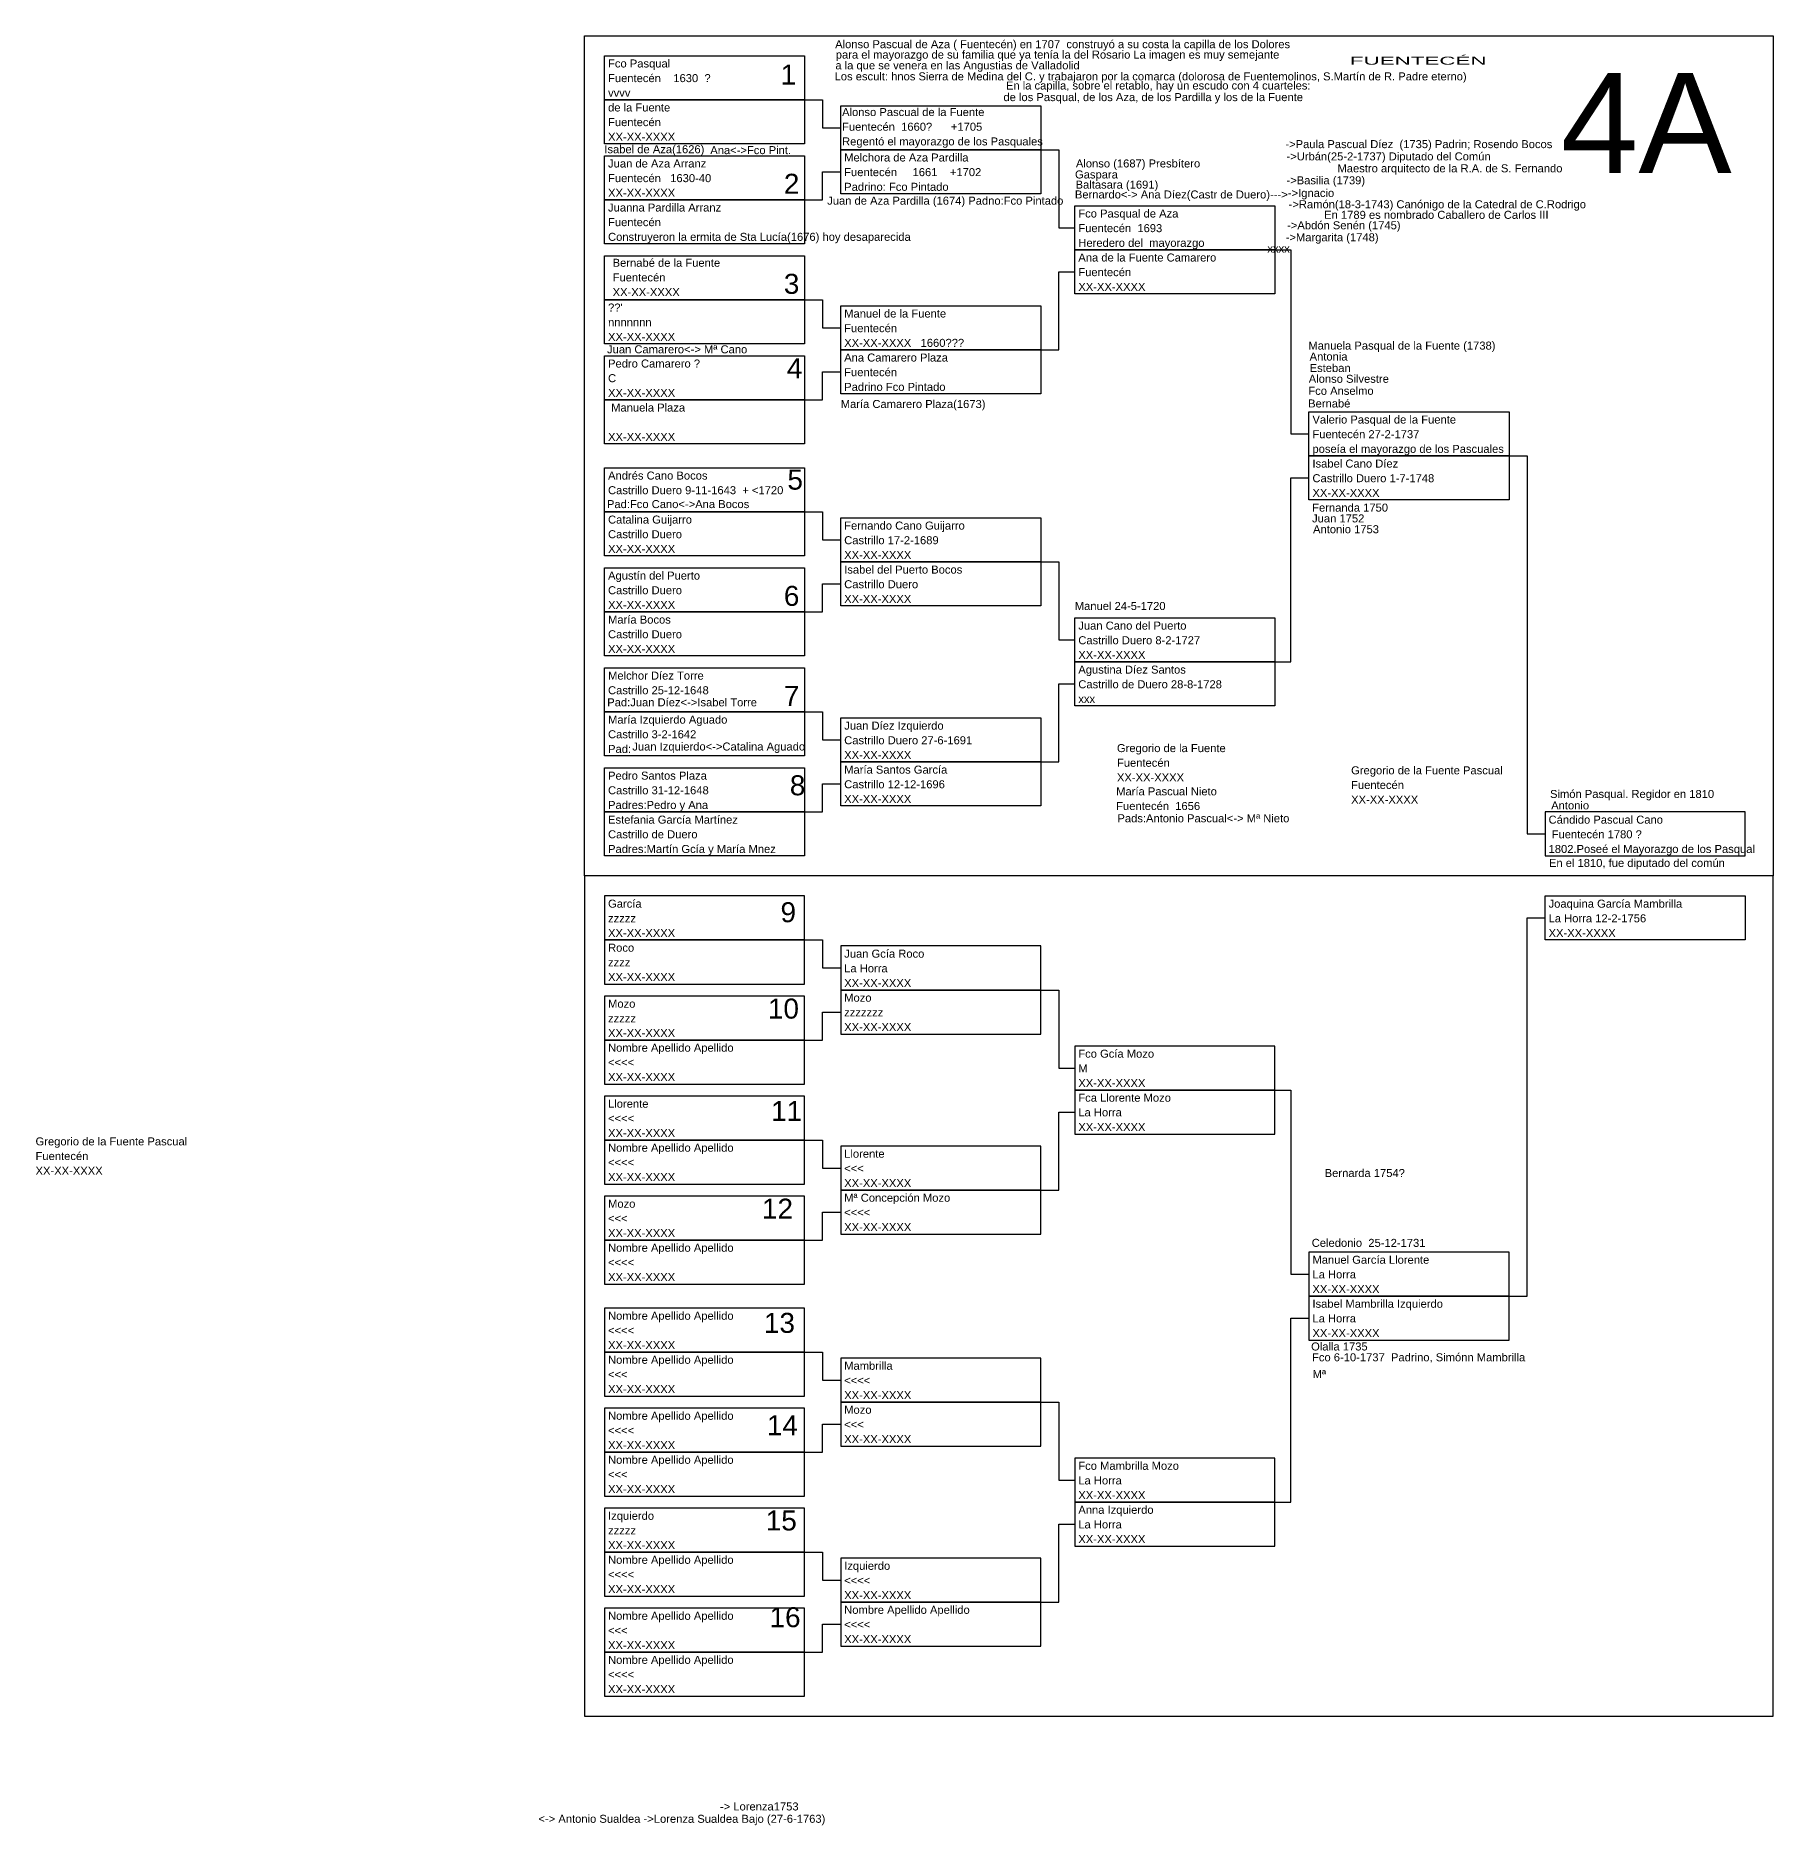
# Model space of a CAD drawing. Header units: millimetres. Extents: x -16844 to 23151, y -8543 to 4892.
# Drawn here: x -1452.5 to -1018.4, y -27.3 to 420 of the extents above; entities that cross this region are included whole.
import ezdxf
from ezdxf.enums import TextEntityAlignment as Align

# ---------------------------------------------------------------- set-up
doc = ezdxf.new("R2010")
doc.units = ezdxf.units.MM
doc.layers.add('González', color=160, linetype='Continuous')
doc.styles.add('Arial', font='arial.ttf', dxfattribs={"height": 0.01})

# ---------------------------------------------------------------- blocks, each defined once
blk = doc.blocks.new('Hoja superior')
for points in [[(0, 210), (297, 210), (297, 0), (0, 0)], [(5, 205), (55, 205), (55, 194), (5, 194)], [(5, 194), (55, 194), (55, 183), (5, 183)], [(64, 192.5), (114, 192.5), (114, 181.5), (64, 181.5)], [(5, 180), (55, 180), (55, 169), (5, 169)], [(64, 181.5), (114, 181.5), (114, 170.5), (64, 170.5)], [(5, 169), (55, 169), (55, 158), (5, 158)], [(122.5, 167.5), (172.5, 167.5), (172.5, 156.5), (122.5, 156.5)], [(5, 155), (55, 155), (55, 144), (5, 144)], [(122.5, 156.5), (172.5, 156.5), (172.5, 145.5), (122.5, 145.5)], [(5, 144), (55, 144), (55, 133), (5, 133)], [(64, 142.5), (114, 142.5), (114, 131.5), (64, 131.5)], [(5, 130), (55, 130), (55, 119), (5, 119)], [(64, 131.5), (114, 131.5), (114, 120.5), (64, 120.5)], [(5, 119), (55, 119), (55, 108), (5, 108)], [(181, 116), (231, 116), (231, 105), (181, 105)], [(181, 105), (231, 105), (231, 94), (181, 94)], [(5, 102), (55, 102), (55, 91), (5, 91)], [(5, 91), (55, 91), (55, 80), (5, 80)], [(64, 89.5), (114, 89.5), (114, 78.5), (64, 78.5)], [(5, 77), (55, 77), (55, 66), (5, 66)], [(64, 78.5), (114, 78.5), (114, 67.5), (64, 67.5)], [(5, 66), (55, 66), (55, 55), (5, 55)], [(122.5, 64.5), (172.5, 64.5), (172.5, 53.5), (122.5, 53.5)], [(5, 52), (55, 52), (55, 41), (5, 41)], [(122.5, 53.5), (172.5, 53.5), (172.5, 42.5), (122.5, 42.5)], [(5, 41), (55, 41), (55, 30), (5, 30)], [(64, 39.5), (114, 39.5), (114, 28.5), (64, 28.5)], [(5, 27), (55, 27), (55, 16), (5, 16)], [(64, 28.5), (114, 28.5), (114, 17.5), (64, 17.5)], [(5, 16), (55, 16), (55, 5), (5, 5)], [(240, 5), (290, 5), (290, 16), (240, 16)]]:
    blk.add_lwpolyline(points, close=True)
for points in [[(55, 194), (59.5, 194), (59.5, 187), (64, 187)], [(114, 181.5), (118.5, 181.5), (118.5, 162), (122.5, 162)], [(55, 169), (59.5, 169), (59.5, 176), (64, 176)], [(172.5, 156.5), (176.5, 156.5), (176.5, 110.5), (181, 110.5)], [(114, 131.5), (118.5, 131.5), (118.5, 151), (122.5, 151)], [(55, 144), (59.5, 144), (59.5, 137), (64, 137)], [(55, 119), (59.5, 119), (59.5, 126), (64, 126)], [(231, 105), (235.5, 105), (235.5, 10.5), (240, 10.5)], [(172.5, 53.5), (176.5, 53.5), (176.5, 99.5), (181, 99.5)], [(55, 91), (59.5, 91), (59.5, 84), (64, 84)], [(114, 78.5), (118.5, 78.5), (118.5, 59), (122.5, 59)], [(55, 66), (59.5, 66), (59.5, 73), (64, 73)], [(114, 28.5), (118.5, 28.5), (118.5, 48), (122.5, 48)], [(55, 41), (59.5, 41), (59.5, 34), (64, 34)], [(55, 16), (59.5, 16), (59.5, 23), (64, 23)]]:
    blk.add_lwpolyline(points)
blk = doc.blocks.new('Hoja inferior')
for points in [[(0, -210), (297, -210), (297, 0), (0, 0)], [(5, -16), (55, -16), (55, -5), (5, -5)], [(240, -5), (290, -5), (290, -16), (240, -16)], [(5, -27), (55, -27), (55, -16), (5, -16)], [(64, -28.5), (114, -28.5), (114, -17.5), (64, -17.5)], [(5, -41), (55, -41), (55, -30), (5, -30)], [(64, -39.5), (114, -39.5), (114, -28.5), (64, -28.5)], [(5, -52), (55, -52), (55, -41), (5, -41)], [(122.5, -53.5), (172.5, -53.5), (172.5, -42.5), (122.5, -42.5)], [(122.5, -64.5), (172.5, -64.5), (172.5, -53.5), (122.5, -53.5)], [(5, -66), (55, -66), (55, -55), (5, -55)], [(5, -77), (55, -77), (55, -66), (5, -66)], [(64, -78.5), (114, -78.5), (114, -67.5), (64, -67.5)], [(5, -91), (55, -91), (55, -80), (5, -80)], [(64, -89.5), (114, -89.5), (114, -78.5), (64, -78.5)], [(5, -102), (55, -102), (55, -91), (5, -91)], [(181, -105), (231, -105), (231, -94), (181, -94)], [(181, -116), (231, -116), (231, -105), (181, -105)], [(5, -119), (55, -119), (55, -108), (5, -108)], [(5, -130), (55, -130), (55, -119), (5, -119)], [(64, -131.5), (114, -131.5), (114, -120.5), (64, -120.5)], [(5, -144), (55, -144), (55, -133), (5, -133)], [(64, -142.5), (114, -142.5), (114, -131.5), (64, -131.5)], [(5, -155), (55, -155), (55, -144), (5, -144)], [(122.5, -156.5), (172.5, -156.5), (172.5, -145.5), (122.5, -145.5)], [(122.5, -167.5), (172.5, -167.5), (172.5, -156.5), (122.5, -156.5)], [(5, -169), (55, -169), (55, -158), (5, -158)], [(5, -180), (55, -180), (55, -169), (5, -169)], [(64, -181.5), (114, -181.5), (114, -170.5), (64, -170.5)], [(5, -194), (55, -194), (55, -183), (5, -183)], [(64, -192.5), (114, -192.5), (114, -181.5), (64, -181.5)], [(5, -205), (55, -205), (55, -194), (5, -194)]]:
    blk.add_lwpolyline(points, close=True)
for points in [[(231, -105), (235.5, -105), (235.5, -10.5), (240, -10.5)], [(55, -16), (59.5, -16), (59.5, -23), (64, -23)], [(114, -28.5), (118.5, -28.5), (118.5, -48), (122.5, -48)], [(55, -41), (59.5, -41), (59.5, -34), (64, -34)], [(172.5, -53.5), (176.5, -53.5), (176.5, -99.5), (181, -99.5)], [(114, -78.5), (118.5, -78.5), (118.5, -59), (122.5, -59)], [(55, -66), (59.5, -66), (59.5, -73), (64, -73)], [(55, -91), (59.5, -91), (59.5, -84), (64, -84)], [(172.5, -156.5), (176.5, -156.5), (176.5, -110.5), (181, -110.5)], [(55, -119), (59.5, -119), (59.5, -126), (64, -126)], [(114, -131.5), (118.5, -131.5), (118.5, -151), (122.5, -151)], [(55, -144), (59.5, -144), (59.5, -137), (64, -137)], [(114, -181.5), (118.5, -181.5), (118.5, -162), (122.5, -162)], [(55, -169), (59.5, -169), (59.5, -176), (64, -176)], [(55, -194), (59.5, -194), (59.5, -187), (64, -187)]]:
    blk.add_lwpolyline(points)
blk = doc.blocks.new('Casilla')
at = {"style": 'Arial'}
for tag, p in [('NOMBRE', (0.88, 8.08)), ('LUGAR_NACIMIENTO', (0.88, 4.42)), ('FECHA', (0.88, 0.75))]:
    blk.add_attdef(tag, p, '', height=2, dxfattribs=at)
blk = doc.blocks.new('Hermanos')
at = {"style": 'Arial'}
blk.add_attdef('NOMBRE', (0, 0), '', height=2, dxfattribs=at)

msp = doc.modelspace()

# ---------------------------------------------------------------- block references
for name, p, values in [('Hermanos', (-1252.81, 416.9), {'NOMBRE': 'Alonso Pascual de Aza ( Fuentecén) en 1707  construyó a su costa la capilla de los Dolores'}), ('Hermanos', (-1252.65, 414.3), {'NOMBRE': 'para el mayorazgo de su familia que ya tenía la del Rosario'}), ('Hermanos', (-1178.31, 414.3), {'NOMBRE': 'La imagen es muy semejante '}), ('Hermanos', (-1252.76, 411.61), {'NOMBRE': 'a la que se venera en las Angustias de Valladolid'}), ('Hermanos', (-1252.95, 408.86), {'NOMBRE': 'Los escult: hnos Sierra de Medina del C. y trabajaron por la comarca (dolorosa de Fuentemolinos, S.Martín de R. Padre eterno)'}), ('Hermanos', (-1210.13, 406.57), {'NOMBRE': 'En la capilla, sobre el retablo, hay un escudo con 4 cuarteles: '}), ('Hermanos', (-1211.54, 403.67), {'NOMBRE': ' de los Pasqual, de los Aza, de los Pardilla y los de la Fuente'}), ('Hermanos', (-1140.31, 391.92), {'NOMBRE': '->Paula Pascual Díez  (1735) Padrin; Rosendo Bocos'}), ('Hermanos', (-1313.59, 390.64), {'NOMBRE': '    Isabel de Aza(1626)'}), ('Casilla', (-1310.43, 379), {'NOMBRE': 'Juan de Aza Arranz', 'LUGAR_NACIMIENTO': 'Fuentecén   1630-40', 'FECHA': 'XX-XX-XXXX'}), ('Hermanos', (-1287.89, 390.42), {'NOMBRE': '     Ana<->Fco Pint. '}), ('Casilla', (-1251.43, 380.5), {'NOMBRE': 'Melchora de Aza Pardilla', 'LUGAR_NACIMIENTO': 'Fuentecén     1661    +1702', 'FECHA': 'Padrino: Fco Pintado'}), ('Hermanos', (-1192.66, 387.09), {'NOMBRE': 'Alonso (1687) Presbítero'}), ('Hermanos', (-1140.04, 388.86), {'NOMBRE': '->Urbán(25-2-1737) Diputado del Común '}), ('Hermanos', (-1192.88, 384.34), {'NOMBRE': 'Gaspara '}), ('Hermanos', (-1140.04, 382.88), {'NOMBRE': '->Basilia (1739)'}), ('Hermanos', (-1143.6, 385.88), {'NOMBRE': '                     Maestro arquitecto de la R.A. de S. Fernando'}), ('Hermanos', (-1192.91, 379.34), {'NOMBRE': 'Bernardo<-> Ana Díez(Castr de Duero)--->'}), ('Hermanos', (-1192.73, 381.8), {'NOMBRE': 'Baltasara (1691)'}), ('Hermanos', (-1139.69, 379.71), {'NOMBRE': '->Ignacio'}), ('Casilla', (-1310.43, 368), {'NOMBRE': 'Juanna Pardilla Arranz', 'LUGAR_NACIMIENTO': 'Fuentecén', 'FECHA': 'Construyeron la ermita de Sta Lucía(1676) hoy desaparecida'}), ('Hermanos', (-1254.8, 377.79), {'NOMBRE': 'Juan de Aza Pardilla (1674) Padno:Fco Pintado'}), ('Hermanos', (-1139.51, 376.89), {'NOMBRE': '->Ramón(18-3-1743) Canónigo de la Catedral de C.Rodrigo'}), ('Hermanos', (-1139.16, 374.25), {'NOMBRE': '           En 1789 es nombrado Caballero de Carlos III'}), ('Hermanos', (-1139.88, 371.64), {'NOMBRE': '->Abdón Senén (1745)'}), ('Hermanos', (-1144.81, 365.82), {'NOMBRE': 'xxxx'}), ('Hermanos', (-1140.24, 368.64), {'NOMBRE': '->Margarita (1748)'}), ('Casilla', (-1192.93, 355.5), {'NOMBRE': 'Ana de la Fuente Camarero', 'LUGAR_NACIMIENTO': 'Fuentecén', 'FECHA': 'XX-XX-XXXX'}), ('Casilla', (-1310.43, 343), {'NOMBRE': "??'", 'LUGAR_NACIMIENTO': 'nnnnnnn', 'FECHA': 'XX-XX-XXXX'}), ('Casilla', (-1251.43, 341.5), {'NOMBRE': 'Manuel de la Fuente', 'LUGAR_NACIMIENTO': 'Fuentecén', 'FECHA': 'XX-XX-XXXX   1660???'}), ('Casilla', (-1251.43, 330.5), {'NOMBRE': 'Ana Camarero Plaza', 'LUGAR_NACIMIENTO': 'Fuentecén', 'FECHA': 'Padrino Fco Pintado'}), ('Hermanos', (-1134.57, 341.57), {'NOMBRE': 'Manuela Pasqual de la Fuente (1738)'}), ('Hermanos', (-1134.26, 338.83), {'NOMBRE': 'Antonia'}), ('Casilla', (-1310.43, 329), {'NOMBRE': 'Pedro Camarero ?', 'LUGAR_NACIMIENTO': 'C', 'FECHA': 'XX-XX-XXXX'}), ('Hermanos', (-1134.26, 335.97), {'NOMBRE': 'Esteban'}), ('Hermanos', (-1134.48, 333.27), {'NOMBRE': 'Alonso Silvestre'}), ('Hermanos', (-1134.57, 330.26), {'NOMBRE': 'Fco Anselmo'}), ('Hermanos', (-1251.42, 326.97), {'NOMBRE': 'María Camarero Plaza(1673)'}), ('Hermanos', (-1134.63, 327.1), {'NOMBRE': 'Bernabé'}), ('Casilla', (-1134.43, 304), {'NOMBRE': 'Isabel Cano Díez', 'LUGAR_NACIMIENTO': 'Castrillo Duero 1-7-1748', 'FECHA': 'XX-XX-XXXX'}), ('Hermanos', (-1309.83, 301.95), {'NOMBRE': 'Pad:Fco Cano<->Ana Bocos'}), ('Casilla', (-1310.43, 290), {'NOMBRE': 'Catalina Guijarro', 'LUGAR_NACIMIENTO': 'Castrillo Duero', 'FECHA': 'XX-XX-XXXX'}), ('Hermanos', (-1133.64, 298.37), {'NOMBRE': 'Juan 1752'}), ('Hermanos', (-1133.62, 301.07), {'NOMBRE': 'Fernanda 1750'}), ('Casilla', (-1251.43, 288.5), {'NOMBRE': 'Fernando Cano Guijarro', 'LUGAR_NACIMIENTO': 'Castrillo 17-2-1689', 'FECHA': 'XX-XX-XXXX'}), ('Hermanos', (-1133.4, 295.67), {'NOMBRE': 'Antonio 1753'}), ('Casilla', (-1251.43, 277.5), {'NOMBRE': 'Isabel del Puerto Bocos', 'LUGAR_NACIMIENTO': 'Castrillo Duero', 'FECHA': 'XX-XX-XXXX'}), ('Casilla', (-1310.43, 276), {'NOMBRE': 'Agustín del Puerto', 'LUGAR_NACIMIENTO': 'Castrillo Duero', 'FECHA': 'XX-XX-XXXX'}), ('Hermanos', (-1192.93, 276.48), {'NOMBRE': 'Manuel 24-5-1720'}), ('Casilla', (-1310.43, 265), {'NOMBRE': 'María Bocos', 'LUGAR_NACIMIENTO': 'Castrillo Duero', 'FECHA': 'XX-XX-XXXX'}), ('Casilla', (-1192.93, 263.5), {'NOMBRE': 'Juan Cano del Puerto', 'LUGAR_NACIMIENTO': 'Castrillo Duero 8-2-1727', 'FECHA': 'XX-XX-XXXX'}), ('Casilla', (-1192.93, 252.5), {'NOMBRE': 'Agustina Díez Santos', 'LUGAR_NACIMIENTO': 'Castrillo de Duero 28-8-1728', 'FECHA': 'xxx'}), ('Hermanos', (-1309.76, 252.41), {'NOMBRE': 'Pad:Juan Díez<->Isabel Torre'}), ('Casilla', (-1310.43, 240), {'NOMBRE': 'María Izquierdo Aguado', 'LUGAR_NACIMIENTO': 'Castrillo 3-2-1642', 'FECHA': 'Pad:'}), ('Casilla', (-1251.43, 238.5), {'NOMBRE': 'Juan Díez Izquierdo', 'LUGAR_NACIMIENTO': 'Castrillo Duero 27-6-1691', 'FECHA': 'XX-XX-XXXX'}), ('Hermanos', (-1303.49, 241.36), {'NOMBRE': 'Juan Izquierdo<->Catalina Aguado'}), ('Casilla', (-1183.28, 232.88), {'NOMBRE': 'Gregorio de la Fuente', 'LUGAR_NACIMIENTO': 'Fuentecén', 'FECHA': 'XX-XX-XXXX'}), ('Casilla', (-1251.43, 227.5), {'NOMBRE': 'María Santos García', 'LUGAR_NACIMIENTO': 'Castrillo 12-12-1696', 'FECHA': 'XX-XX-XXXX'}), ('Casilla', (-1124.77, 227.33), {'NOMBRE': 'Gregorio de la Fuente Pascual', 'LUGAR_NACIMIENTO': 'Fuentecén', 'FECHA': 'XX-XX-XXXX'}), ('Casilla', (-1310.43, 226), {'NOMBRE': 'Pedro Santos Plaza', 'LUGAR_NACIMIENTO': 'Castrillo 31-12-1648', 'FECHA': 'Padres:Pedro y Ana'}), ('Hermanos', (-1073.9, 226.64), {'NOMBRE': 'Antonio'}), ('Casilla', (-1310.43, 215), {'NOMBRE': 'Estefania García Martínez', 'LUGAR_NACIMIENTO': 'Castrillo de Duero', 'FECHA': 'Padres:Martín Gcía y María Mnez'}), ('Hermanos', (-1182.28, 223.42), {'NOMBRE': 'Pads:Antonio Pascual<-> Mª Nieto'}), ('Hermanos', (-1074.46, 212.26), {'NOMBRE': 'En el 1810, fue diputado del común'}), ('Casilla', (-1310.43, 194), {'NOMBRE': 'García', 'LUGAR_NACIMIENTO': 'zzzzz', 'FECHA': 'XX-XX-XXXX'}), ('Casilla', (-1075.43, 194), {'NOMBRE': 'Joaquina García Mambrilla', 'LUGAR_NACIMIENTO': 'La Horra 12-2-1756', 'FECHA': 'XX-XX-XXXX'}), ('Casilla', (-1310.43, 183), {'NOMBRE': 'Roco', 'LUGAR_NACIMIENTO': 'zzzz', 'FECHA': 'XX-XX-XXXX'}), ('Casilla', (-1251.43, 181.5), {'NOMBRE': 'Juan Gcía Roco', 'LUGAR_NACIMIENTO': 'La Horra', 'FECHA': 'XX-XX-XXXX'}), ('Casilla', (-1310.43, 169), {'NOMBRE': 'Mozo', 'LUGAR_NACIMIENTO': 'zzzzz', 'FECHA': 'XX-XX-XXXX'}), ('Casilla', (-1251.43, 170.5), {'NOMBRE': 'Mozo', 'LUGAR_NACIMIENTO': 'zzzzzzz', 'FECHA': 'XX-XX-XXXX'}), ('Casilla', (-1310.43, 158), {'NOMBRE': 'Nombre Apellido Apellido', 'LUGAR_NACIMIENTO': '<<<<', 'FECHA': 'XX-XX-XXXX'}), ('Casilla', (-1192.93, 156.5), {'NOMBRE': 'Fco Gcía Mozo', 'LUGAR_NACIMIENTO': 'M', 'FECHA': 'XX-XX-XXXX'}), ('Casilla', (-1310.43, 144), {'NOMBRE': 'Llorente', 'LUGAR_NACIMIENTO': '<<<<', 'FECHA': 'XX-XX-XXXX'}), ('Casilla', (-1192.93, 145.5), {'NOMBRE': 'Fca Llorente Mozo', 'LUGAR_NACIMIENTO': 'La Horra', 'FECHA': 'XX-XX-XXXX'}), ('Casilla', (-1453.48, 134.58), {'NOMBRE': 'Gregorio de la Fuente Pascual', 'LUGAR_NACIMIENTO': 'Fuentecén', 'FECHA': 'XX-XX-XXXX'}), ('Casilla', (-1310.43, 133), {'NOMBRE': 'Nombre Apellido Apellido', 'LUGAR_NACIMIENTO': '<<<<', 'FECHA': 'XX-XX-XXXX'}), ('Casilla', (-1251.43, 131.5), {'NOMBRE': 'Llorente', 'LUGAR_NACIMIENTO': '<<<', 'FECHA': 'XX-XX-XXXX'}), ('Hermanos', (-1130.49, 134.76), {'NOMBRE': 'Bernarda 1754?'}), ('Casilla', (-1251.43, 120.5), {'NOMBRE': 'Mª Concepción Mozo', 'LUGAR_NACIMIENTO': '<<<<', 'FECHA': 'XX-XX-XXXX'}), ('Casilla', (-1310.43, 119), {'NOMBRE': 'Mozo', 'LUGAR_NACIMIENTO': '<<<', 'FECHA': 'XX-XX-XXXX'}), ('Casilla', (-1310.43, 108), {'NOMBRE': 'Nombre Apellido Apellido', 'LUGAR_NACIMIENTO': '<<<<', 'FECHA': 'XX-XX-XXXX'}), ('Hermanos', (-1133.73, 117.3), {'NOMBRE': 'Celedonio  25-12-1731'}), ('Casilla', (-1134.43, 105), {'NOMBRE': 'Manuel García Llorente', 'LUGAR_NACIMIENTO': 'La Horra', 'FECHA': 'XX-XX-XXXX'}), ('Casilla', (-1134.43, 94), {'NOMBRE': 'Isabel Mambrilla Izquierdo', 'LUGAR_NACIMIENTO': 'La Horra', 'FECHA': 'XX-XX-XXXX'}), ('Casilla', (-1310.43, 91), {'NOMBRE': 'Nombre Apellido Apellido', 'LUGAR_NACIMIENTO': '<<<<', 'FECHA': 'XX-XX-XXXX'}), ('Casilla', (-1310.43, 80), {'NOMBRE': 'Nombre Apellido Apellido', 'LUGAR_NACIMIENTO': '<<<', 'FECHA': 'XX-XX-XXXX'}), ('Hermanos', (-1133.89, 91.4), {'NOMBRE': 'Olalla 1735'}), ('Hermanos', (-1133.65, 88.7), {'NOMBRE': 'Fco 6-10-1737  Padrino, Simónn Mambrilla'}), ('Casilla', (-1251.43, 78.5), {'NOMBRE': 'Mambrilla', 'LUGAR_NACIMIENTO': '<<<<', 'FECHA': 'XX-XX-XXXX'}), ('Hermanos', (-1133.5, 84.51), {'NOMBRE': 'Mª'}), ('Casilla', (-1310.43, 66), {'NOMBRE': 'Nombre Apellido Apellido', 'LUGAR_NACIMIENTO': '<<<<', 'FECHA': 'XX-XX-XXXX'}), ('Casilla', (-1251.43, 67.5), {'NOMBRE': 'Mozo', 'LUGAR_NACIMIENTO': '<<<', 'FECHA': 'XX-XX-XXXX'}), ('Casilla', (-1310.43, 55), {'NOMBRE': 'Nombre Apellido Apellido', 'LUGAR_NACIMIENTO': '<<<', 'FECHA': 'XX-XX-XXXX'}), ('Casilla', (-1192.93, 53.5), {'NOMBRE': 'Fco Mambrilla Mozo', 'LUGAR_NACIMIENTO': 'La Horra', 'FECHA': 'XX-XX-XXXX'}), ('Casilla', (-1310.43, 41), {'NOMBRE': 'Izquierdo', 'LUGAR_NACIMIENTO': 'zzzzz', 'FECHA': 'XX-XX-XXXX'}), ('Casilla', (-1192.93, 42.5), {'NOMBRE': 'Anna Izquierdo', 'LUGAR_NACIMIENTO': 'La Horra', 'FECHA': 'XX-XX-XXXX'}), ('Casilla', (-1310.43, 30), {'NOMBRE': 'Nombre Apellido Apellido', 'LUGAR_NACIMIENTO': '<<<<', 'FECHA': 'XX-XX-XXXX'}), ('Casilla', (-1251.43, 28.5), {'NOMBRE': 'Izquierdo', 'LUGAR_NACIMIENTO': '<<<<', 'FECHA': 'XX-XX-XXXX'}), ('Casilla', (-1251.43, 17.5), {'NOMBRE': 'Nombre Apellido Apellido', 'LUGAR_NACIMIENTO': '<<<<', 'FECHA': 'XX-XX-XXXX'}), ('Casilla', (-1310.43, 16), {'NOMBRE': 'Nombre Apellido Apellido', 'LUGAR_NACIMIENTO': '<<<', 'FECHA': 'XX-XX-XXXX'}), ('Casilla', (-1310.43, 5), {'NOMBRE': 'Nombre Apellido Apellido', 'LUGAR_NACIMIENTO': '<<<<', 'FECHA': 'XX-XX-XXXX'})]:
    msp.add_blockref(name, p).add_auto_attribs(values)
ref = msp.add_blockref('Casilla', (-1310.43, 404))
ref.add_attrib('NOMBRE', 'Fco Pasqual        ', (-1309.55, 412.08), dxfattribs={"color": 1, "height": 2, "style": 'Arial'})
ref.add_attrib('LUGAR_NACIMIENTO', 'Fuentecén    1630  ?                        ', (-1309.55, 408.42), dxfattribs={"height": 2, "style": 'Arial'})
ref.add_attrib('FECHA', 'vvvv', (-1309.55, 404.75), dxfattribs={"height": 2, "style": 'Arial'})
ref = msp.add_blockref('Hermanos', (-1124.2, 412.78))
ref.add_attrib('NOMBRE', 'FUENTECÉN', (-1124.2, 412.78), dxfattribs={"height": 2, "style": 'Arial', "width": 2})
ref = msp.add_blockref('Casilla', (-1310.43, 393))
ref.add_attrib('NOMBRE', 'de la Fuente', (-1309.55, 401.08), dxfattribs={"color": 2, "height": 2, "style": 'Arial'})
ref.add_attrib('LUGAR_NACIMIENTO', 'Fuentecén                            ', (-1309.55, 397.42), dxfattribs={"height": 2, "style": 'Arial'})
ref.add_attrib('FECHA', 'XX-XX-XXXX', (-1309.55, 393.75), dxfattribs={"height": 2, "style": 'Arial'})
ref = msp.add_blockref('Casilla', (-1251.96, 391.85))
ref.add_attrib('NOMBRE', 'Alonso Pascual de la Fuente     ', (-1251.08, 399.94), dxfattribs={"color": 2, "height": 2, "style": 'Arial'})
ref.add_attrib('LUGAR_NACIMIENTO', 'Fuentecén  1660?      +1705    ', (-1251.08, 396.27), dxfattribs={"height": 2, "style": 'Arial'})
ref.add_attrib('FECHA', 'Regentó el mayorazgo de los Pasquales', (-1251.08, 392.6), dxfattribs={"height": 2, "style": 'Arial'})
ref = msp.add_blockref('Casilla', (-1192.93, 366.5))
ref.add_attrib('NOMBRE', 'Fco Pasqual de Aza', (-1192.05, 374.58), dxfattribs={"color": 2, "height": 2, "style": 'Arial'})
ref.add_attrib('LUGAR_NACIMIENTO', 'Fuentecén  1693', (-1192.05, 370.92), dxfattribs={"height": 2, "style": 'Arial'})
ref.add_attrib('FECHA', 'Heredero del  mayorazgo', (-1192.05, 367.25), dxfattribs={"height": 2, "style": 'Arial'})
ref = msp.add_blockref('Casilla', (-1309.29, 354.19))
ref.add_attrib('NOMBRE', 'Bernabé de la Fuente', (-1308.41, 362.27), dxfattribs={"color": 1, "height": 2, "style": 'Arial'})
ref.add_attrib('LUGAR_NACIMIENTO', 'Fuentecén', (-1308.41, 358.61), dxfattribs={"height": 2, "style": 'Arial'})
ref.add_attrib('FECHA', 'XX-XX-XXXX', (-1308.41, 354.94), dxfattribs={"height": 2, "style": 'Arial'})
ref = msp.add_blockref('Hermanos', (-1309.81, 340.64))
ref.add_attrib('NOMBRE', 'Juan Camarero<-> Mª Cano', (-1309.81, 340.64), dxfattribs={"color": 1, "height": 2, "style": 'Arial'})
ref = msp.add_blockref('Casilla', (-1310.43, 318))
ref.add_attrib('NOMBRE', ' Manuela Plaza', (-1309.55, 326.08), dxfattribs={"height": 2, "style": 'Arial'})
ref.add_attrib('FECHA', 'XX-XX-XXXX', (-1309.55, 318.75), dxfattribs={"height": 2, "style": 'Arial'})
ref = msp.add_blockref('Casilla', (-1134.43, 315))
ref.add_attrib('NOMBRE', 'Valerio Pasqual de la Fuente', (-1133.55, 323.08), dxfattribs={"color": 2, "height": 2, "style": 'Arial'})
ref.add_attrib('LUGAR_NACIMIENTO', 'Fuentecén 27-2-1737', (-1133.55, 319.42), dxfattribs={"height": 2, "style": 'Arial'})
ref.add_attrib('FECHA', 'poseía el mayorazgo de los Pascuales', (-1133.55, 315.75), dxfattribs={"height": 2, "style": 'Arial'})
ref = msp.add_blockref('Casilla', (-1310.43, 301))
ref.add_attrib('NOMBRE', 'Andrés Cano Bocos', (-1309.55, 309.08), dxfattribs={"height": 2, "style": 'Arial'})
ref.add_attrib('LUGAR_NACIMIENTO', 'Castrillo Duero 9-11-1643  + <1720', (-1309.55, 305.42), dxfattribs={"height": 2, "style": 'Arial'})
ref = msp.add_blockref('Casilla', (-1310.43, 251))
ref.add_attrib('NOMBRE', 'Melchor Díez Torre', (-1309.55, 259.08), dxfattribs={"height": 2, "style": 'Arial'})
ref.add_attrib('LUGAR_NACIMIENTO', 'Castrillo 25-12-1648', (-1309.55, 255.42), dxfattribs={"height": 2, "style": 'Arial'})
ref = msp.add_blockref('Casilla', (-1183.47, 222.07))
ref.add_attrib('NOMBRE', 'María Pascual Nieto', (-1182.59, 230.15), dxfattribs={"height": 2, "style": 'Arial'})
ref.add_attrib('LUGAR_NACIMIENTO', 'Fuentecén  1656', (-1182.59, 226.49), dxfattribs={"height": 2, "style": 'Arial'})
ref = msp.add_blockref('Hermanos', (-1074.19, 229.5))
ref.add_attrib('NOMBRE', 'Simón Pasqual. Regidor en 1810', (-1074.19, 229.5), dxfattribs={"color": 2, "height": 2, "style": 'Arial'})
ref = msp.add_blockref('Casilla', (-1075.43, 215))
ref.add_attrib('NOMBRE', 'Cándido Pascual Cano', (-1074.55, 223.08), dxfattribs={"color": 2, "height": 2, "style": 'Arial'})
ref.add_attrib('LUGAR_NACIMIENTO', ' Fuentecén 1780 ?', (-1074.55, 219.42), dxfattribs={"height": 2, "style": 'Arial'})
ref.add_attrib('FECHA', '1802.Poseé el Mayorazgo de los Pasqual', (-1074.55, 215.75), dxfattribs={"height": 2, "style": 'Arial'})
ref = msp.add_blockref('Casilla', (-1357.76, -31.65))
ref.add_attrib('NOMBRE', '                                                                                                 -> Lorenza1753', (-1356.88, -23.57), dxfattribs={"color": 1, "height": 2, "style": 'Arial'})
ref = msp.add_blockref('Hermanos', (-1326.94, -26.65))
ref.add_attrib('NOMBRE', '<-> Antonio Sualdea ->Lorenza Sualdea Bajo (27-6-1763)', (-1326.94, -26.65), dxfattribs={"color": 1, "height": 2, "style": 'Arial'})
at = {"layer": 'González'}
for name in ['Hoja superior', 'Hoja inferior']:
    msp.add_blockref(name, (-1315.43, 210), dxfattribs=at)

# ---------------------------------------------------------------- texts
at = {"style": 'Arial'}
for s, p in [('1', (-1262.54, 407.82)), ('2', (-1261.75, 380.51)), ('3', (-1261.75, 355.51)), ('4', (-1261, 334.41)), ('5', (-1260.85, 306.56)), ('6', (-1261.75, 277.51)), ('7', (-1261.75, 252.51)), ('8', (-1260.25, 230.17)), ('9', (-1262.58, 198.44)), ('10', (-1261.85, 174.35)), ('11', (-1261.06, 148.76)), ('12', (-1263.33, 124.35)), ('13', (-1262.85, 95.8)), ('14', (-1262.1, 70.22)), ('15', (-1262.39, 46.42)), ('16', (-1261.45, 22.24))]:
    msp.add_text(s, height=5, dxfattribs=at).set_placement(p, align=Align.RIGHT)
at = {"layer": 'González', "style": 'Arial'}
msp.add_text('4A', height=25, dxfattribs=at).set_placement((-1028.81, 385.72), align=Align.RIGHT)

doc.saveas('drawing.dxf')
